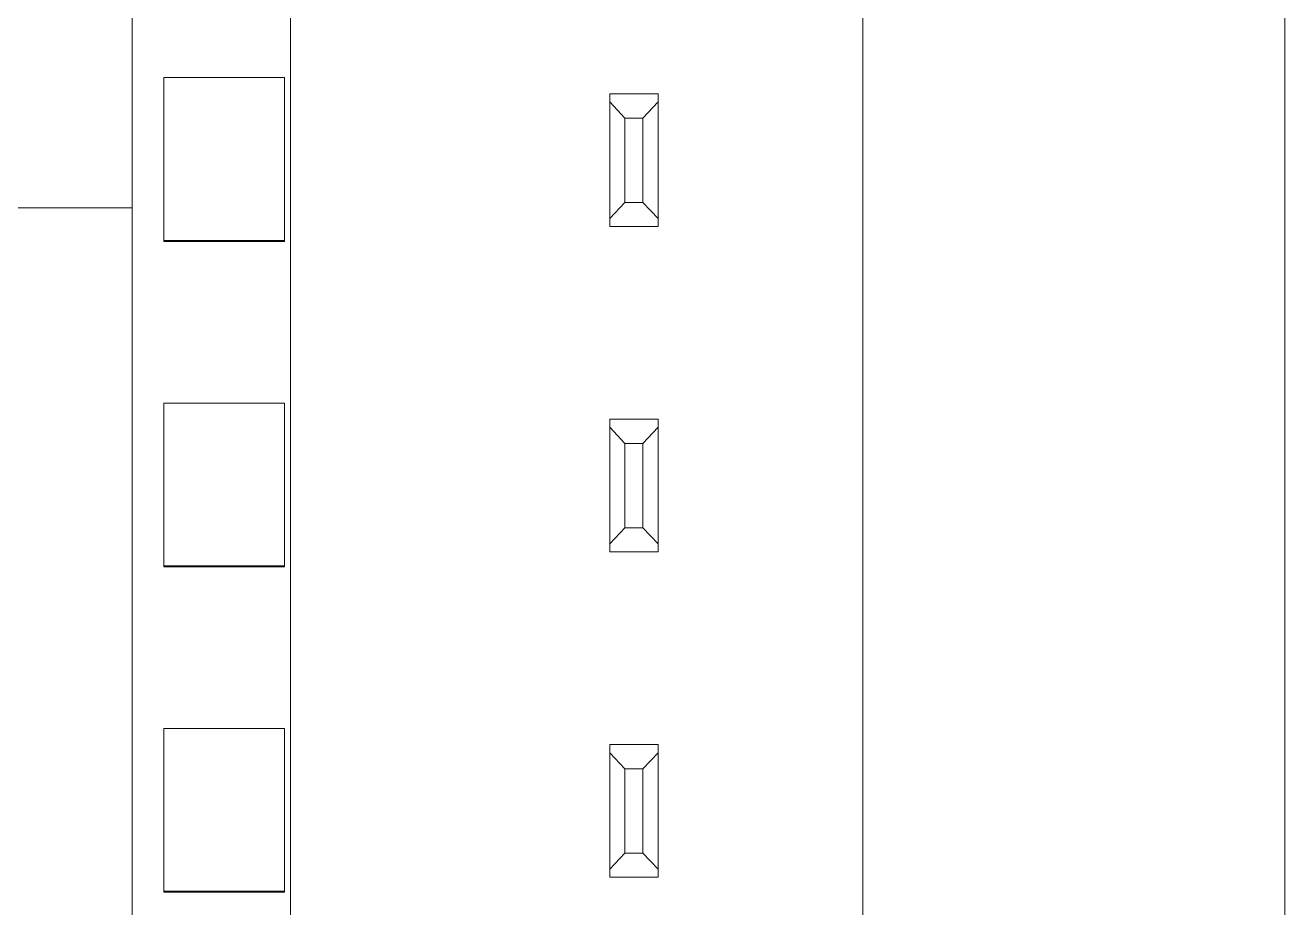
# Model space of a CAD drawing. Header units: millimetres. Extents: x 41350 to 54029, y 25852 to 34717.
# Drawn here: x 46912.42 to 46933.4, y 33489.59 to 33504.24 of the extents above; entities that cross this region are included whole.
import ezdxf

# ---------------------------------------------------------------- set-up
doc = ezdxf.new("R2010")
doc.units = ezdxf.units.MM
doc.set_wipeout_variables(frame=1)
doc.layers.add('! NO PLOT !', color=7, linetype='Continuous', true_color=0xff75dd, plot=False)
doc.layers.add('004-PI-DIN Šina', color=3, linetype='Continuous')
doc.layers.add('SI-ORMAR-Oprema', color=30, linetype='Continuous', lineweight=5)

# ---------------------------------------------------------------- blocks, each defined once
blk = doc.blocks.new('*U554')
at = {"layer": '004-PI-DIN Šina'}
for p, q in [((-187.553, 0.603), (-188.348, 2.75)), ((-186.777, 2.75), (-187.553, 0.603)), ((-187.405, 0.355), (-186.684, 2.349))]:
    blk.add_line(p, q, dxfattribs=at)
for points, knots in [([(-190.241, 2.678), (-190.371, 2.728), (-190.665, 2.794), (-191.094, 2.787), (-191.416, 2.585), (-191.565, 2.304), (-191.578, 1.942), (-191.321, 1.638), (-190.978, 1.494), (-190.669, 1.367), (-190.418, 1.156), (-190.412, 0.876), (-190.522, 0.669), (-190.729, 0.556), (-190.962, 0.542), (-191.227, 0.581), (-191.401, 0.632), (-191.498, 0.669)], [0, 0, 0, 0, 0.085446, 0.194849, 0.260015, 0.315567, 0.391521, 0.474159, 0.549113, 0.625551, 0.689456, 0.740358, 0.790082, 0.830747, 0.884399, 0.934967, 1, 1, 1, 1]), ([(-191.534, 0.428), (-191.493, 0.415), (-191.35, 0.373), (-191.111, 0.324), (-190.821, 0.315), (-190.51, 0.372), (-190.228, 0.57), (-190.104, 0.927), (-190.15, 1.292), (-190.421, 1.572), (-190.768, 1.725), (-191.133, 1.846), (-191.3, 2.16), (-191.208, 2.426), (-190.994, 2.548), (-190.762, 2.563), (-190.529, 2.524), (-190.378, 2.469), (-190.297, 2.429)], [0, 0, 0, 0, 0.026894, 0.094967, 0.154803, 0.211188, 0.294778, 0.35877, 0.443677, 0.514452, 0.595528, 0.686195, 0.750708, 0.797186, 0.850716, 0.897088, 0.943378, 1, 1, 1, 1]), ([(-188.469, 2.349), (-188.388, 2.095), (-188.316, 1.886), (-188.077, 1.266), (-187.901, 0.811), (-187.726, 0.355)], [0, 0, 0, 0, 0.264196, 0.264196, 1, 1, 1, 1]), ([(-185.021, 2.514), (-185.061, 2.377), (-185.111, 2.222), (-185.24, 1.84), (-185.315, 1.631), (-185.387, 1.422)], [0, 0, 0, 0, 0.450902, 0.450902, 1, 1, 1, 1]), ([(-184.661, 1.422), (-184.732, 1.632), (-184.803, 1.842), (-184.928, 2.213), (-184.978, 2.367), (-185.021, 2.514)], [0, 0, 0, 0, 0.565723, 0.565723, 1, 1, 1, 1]), ([(-203.804, -2.998), (-203.729, -2.901), (-203.559, -2.746), (-203.244, -2.632), (-202.89, -2.619), (-202.529, -2.729), (-202.151, -3.083), (-202.055, -3.635), (-202.172, -4.159), (-202.449, -4.483), (-202.801, -4.67), (-203.207, -4.709), (-203.659, -4.63), (-204.003, -4.322), (-204.165, -3.9), (-204.229, -3.338), (-204.159, -2.625), (-203.843, -1.91), (-203.331, -1.531), (-202.836, -1.408), (-202.528, -1.396), (-202.355, -1.412)], [0, 0, 0, 0, 0.038457, 0.07693, 0.106706, 0.154905, 0.197191, 0.271397, 0.327022, 0.370333, 0.407489, 0.456055, 0.502478, 0.55532, 0.599364, 0.64919, 0.741035, 0.834019, 0.897369, 0.94389, 1, 1, 1, 1]), ([(-197.415, -1.549), (-197.54, -1.505), (-197.819, -1.432), (-198.23, -1.388), (-198.628, -1.461), (-198.961, -1.653), (-199.163, -1.996), (-199.19, -2.385), (-199.065, -2.712), (-198.82, -2.925), (-198.531, -3.067), (-198.204, -3.213), (-197.9, -3.351), (-197.68, -3.569), (-197.645, -3.831), (-197.693, -4.086), (-197.881, -4.295), (-198.155, -4.391), (-198.458, -4.387), (-198.772, -4.331), (-198.983, -4.267), (-199.09, -4.226)], [0, 0, 0, 0, 0.06208, 0.137188, 0.193443, 0.251671, 0.313567, 0.374192, 0.43104, 0.472364, 0.524972, 0.583187, 0.642248, 0.683551, 0.722421, 0.762388, 0.803352, 0.84918, 0.895433, 0.945712, 1, 1, 1, 1]), ([(-191.209, -4.686), (-191.142, -4.689), (-190.982, -4.692), (-190.725, -4.681), (-190.411, -4.619), (-190.076, -4.468), (-189.748, -4.161), (-189.5, -3.701), (-189.366, -3.145), (-189.346, -2.579), (-189.421, -2.046), (-189.69, -1.608), (-190.127, -1.409), (-190.59, -1.389), (-191.077, -1.551), (-191.39, -1.936), (-191.478, -2.349), (-191.466, -2.733), (-191.328, -3.105), (-191.006, -3.381), (-190.635, -3.487), (-190.265, -3.457), (-189.97, -3.322), (-189.821, -3.179), (-189.759, -3.1)], [0, 0, 0, 0, 0.02202, 0.052867, 0.084544, 0.126969, 0.172052, 0.23019, 0.296694, 0.358978, 0.416096, 0.472559, 0.519343, 0.568383, 0.62311, 0.682503, 0.721629, 0.760344, 0.808551, 0.847289, 0.896008, 0.931447, 0.967915, 1, 1, 1, 1]), ([(-187.476, -1.426), (-187.661, -1.389), (-188.043, -1.406), (-188.55, -1.707), (-188.756, -2.267), (-188.82, -2.812), (-188.815, -3.329), (-188.757, -3.79), (-188.613, -4.238), (-188.316, -4.565), (-187.861, -4.705), (-187.383, -4.7), (-186.962, -4.438), (-186.687, -3.936), (-186.612, -3.374), (-186.615, -2.725), (-186.685, -2.26), (-186.835, -1.869), (-187.071, -1.561), (-187.338, -1.454), (-187.476, -1.426)], [0, 0, 0, 0, 0.0625, 0.125, 0.1875, 0.25, 0.3125, 0.359375, 0.40625, 0.46875, 0.5, 0.5625, 0.625, 0.65625, 0.75, 0.8125, 0.875, 0.90625, 0.953125, 1, 1, 1, 1]), ([(-202.372, -1.711), (-202.454, -1.705), (-202.517, -1.703), (-202.994, -1.703), (-203.316, -1.861), (-203.67, -2.389), (-203.763, -2.662), (-203.804, -2.998)], [0, 0, 0, 0, 0.058605, 0.058605, 0.623644, 0.623644, 1, 1, 1, 1]), ([(-199.138, -4.548), (-199.071, -4.57), (-198.908, -4.616), (-198.638, -4.673), (-198.321, -4.699), (-198, -4.673), (-197.709, -4.571), (-197.468, -4.39), (-197.303, -4.128), (-197.249, -3.798), (-197.304, -3.422), (-197.573, -3.08), (-197.935, -2.904), (-198.288, -2.756), (-198.602, -2.616), (-198.795, -2.329), (-198.777, -2.021), (-198.578, -1.796), (-198.297, -1.702), (-198, -1.713), (-197.728, -1.778), (-197.561, -1.846), (-197.49, -1.88)], [0, 0, 0, 0, 0.033122, 0.080767, 0.131657, 0.184078, 0.233155, 0.2765, 0.32529, 0.376532, 0.433169, 0.501495, 0.573763, 0.622505, 0.685302, 0.733602, 0.777069, 0.822217, 0.867773, 0.913842, 0.962546, 1, 1, 1, 1]), ([(-190.146, -1.755), (-190.232, -1.719), (-190.42, -1.689), (-190.701, -1.729), (-190.982, -1.928), (-191.097, -2.25), (-191.1, -2.623), (-190.988, -2.945), (-190.712, -3.147), (-190.429, -3.188), (-190.098, -3.136), (-189.802, -2.866), (-189.735, -2.484), (-189.769, -2.157), (-189.902, -1.902), (-190.059, -1.79), (-190.146, -1.755)], [0, 0, 0, 0, 0.0625, 0.125, 0.1875, 0.28125, 0.34375, 0.4375, 0.5, 0.5625, 0.625, 0.71875, 0.8125, 0.875, 0.9375, 1, 1, 1, 1]), ([(-187.146, -2.072), (-187.212, -1.945), (-187.387, -1.747), (-187.756, -1.687), (-188.119, -1.794), (-188.379, -2.204), (-188.435, -2.702), (-188.44, -3.268), (-188.409, -3.76), (-188.201, -4.239), (-187.787, -4.435), (-187.341, -4.336), (-187.079, -3.955), (-187.011, -3.539), (-186.986, -3.113), (-186.995, -2.724), (-187.039, -2.373), (-187.097, -2.167), (-187.146, -2.072)], [0, 0, 0, 0, 0.0625, 0.109375, 0.15625, 0.21875, 0.3125, 0.375, 0.46875, 0.53125, 0.59375, 0.65625, 0.71875, 0.78125, 0.84375, 0.90625, 0.953125, 1, 1, 1, 1]), ([(-194.029, -4.487), (-193.979, -4.512), (-193.83, -4.578), (-193.553, -4.664), (-193.211, -4.702), (-192.803, -4.665), (-192.447, -4.498), (-192.162, -4.19), (-192.01, -3.784), (-192.03, -3.287), (-192.306, -2.814), (-192.755, -2.618), (-193.193, -2.609), (-193.44, -2.651), (-193.57, -2.69)], [0, 0, 0, 0, 0.035563, 0.102622, 0.182409, 0.251199, 0.359766, 0.42115, 0.512328, 0.625812, 0.724909, 0.8416, 0.915891, 1, 1, 1, 1]), ([(-202.96, -2.943), (-203.05, -2.922), (-203.239, -2.913), (-203.559, -3.019), (-203.803, -3.333), (-203.826, -3.716), (-203.743, -4.137), (-203.419, -4.399), (-202.989, -4.409), (-202.622, -4.248), (-202.468, -3.882), (-202.46, -3.512), (-202.557, -3.179), (-202.782, -2.998), (-202.915, -2.953), (-202.96, -2.943)], [0, 0, 0, 0, 0.0625, 0.125, 0.21875, 0.3125, 0.375, 0.5, 0.5625, 0.65625, 0.75, 0.8125, 0.90625, 0.96875, 1, 1, 1, 1]), ([(-193.941, -3.082), (-193.851, -3.046), (-193.629, -2.973), (-193.277, -2.904), (-192.895, -2.907), (-192.557, -3.085), (-192.396, -3.418), (-192.403, -3.748), (-192.5, -4.036), (-192.681, -4.245), (-192.917, -4.366), (-193.198, -4.41), (-193.468, -4.373), (-193.709, -4.285), (-193.832, -4.224), (-193.894, -4.188)], [0, 0, 0, 0, 0.07374, 0.178311, 0.272524, 0.359332, 0.454094, 0.537174, 0.606125, 0.681992, 0.741393, 0.80464, 0.895539, 0.945774, 1, 1, 1, 1]), ([(-189.759, -3.1), (-189.8, -3.436), (-189.894, -3.709), (-190.248, -4.237), (-190.57, -4.395), (-191.052, -4.395), (-191.116, -4.393), (-191.191, -4.386)], [0, 0, 0, 0, 0.372393, 0.372393, 0.934052, 0.934052, 1, 1, 1, 1])]:
    blk.add_open_spline(points, degree=3, knots=knots, dxfattribs=at)
for points in [[(-189.633, 2.75), (-189.54, 2.75), (-189.448, 2.75), (-189.356, 2.75)], [(-189.633, 0.355), (-189.633, 1.153), (-189.633, 1.952), (-189.633, 2.75)], [(-189.356, 2.75), (-189.356, 1.952), (-189.356, 1.153), (-189.356, 0.355)], [(-188.733, 2.75), (-188.733, 1.952), (-188.733, 1.153), (-188.733, 0.355)], [(-188.348, 2.75), (-188.476, 2.75), (-188.605, 2.75), (-188.733, 2.75)], [(-186.407, 2.75), (-186.53, 2.75), (-186.654, 2.75), (-186.777, 2.75)], [(-186.407, 0.355), (-186.407, 1.153), (-186.407, 1.952), (-186.407, 2.75)], [(-186.045, 0.355), (-185.761, 1.153), (-185.477, 1.952), (-185.193, 2.75)], [(-185.193, 2.75), (-185.077, 2.75), (-184.96, 2.75), (-184.843, 2.75)], [(-184.843, 2.75), (-184.557, 1.952), (-184.271, 1.153), (-183.984, 0.355)], [(-184.13, 2.522), (-184.13, 2.598), (-184.13, 2.674), (-184.13, 2.75)], [(-184.13, 2.75), (-183.568, 2.75), (-183.006, 2.75), (-182.444, 2.75)], [(-182.444, 2.75), (-182.444, 2.674), (-182.444, 2.598), (-182.444, 2.522)], [(-190.297, 2.429), (-190.279, 2.512), (-190.26, 2.595), (-190.241, 2.678)], [(-183.43, 2.522), (-183.663, 2.522), (-183.897, 2.522), (-184.13, 2.522)], [(-183.43, 0.355), (-183.43, 1.077), (-183.43, 1.799), (-183.43, 2.522)], [(-182.444, 2.522), (-182.68, 2.522), (-182.916, 2.522), (-183.152, 2.522)], [(-183.152, 2.522), (-183.152, 1.799), (-183.152, 1.077), (-183.152, 0.355)], [(-188.469, 0.355), (-188.469, 1.02), (-188.469, 1.684), (-188.469, 2.349)], [(-186.684, 2.349), (-186.684, 1.684), (-186.684, 1.019), (-186.685, 0.355)], [(-185.387, 1.422), (-185.145, 1.422), (-184.903, 1.422), (-184.661, 1.422)], [(-185.47, 1.193), (-185.568, 0.914), (-185.667, 0.634), (-185.765, 0.355)], [(-184.578, 1.193), (-184.875, 1.193), (-185.173, 1.193), (-185.47, 1.193)], [(-184.283, 0.355), (-184.382, 0.634), (-184.48, 0.914), (-184.578, 1.193)], [(-191.498, 0.669), (-191.51, 0.589), (-191.522, 0.508), (-191.534, 0.428)], [(-189.356, 0.355), (-189.448, 0.355), (-189.54, 0.355), (-189.633, 0.355)], [(-188.733, 0.355), (-188.645, 0.355), (-188.557, 0.355), (-188.469, 0.355)], [(-187.726, 0.355), (-187.619, 0.355), (-187.512, 0.355), (-187.405, 0.355)], [(-186.685, 0.355), (-186.592, 0.355), (-186.499, 0.355), (-186.407, 0.355)], [(-185.765, 0.355), (-185.858, 0.355), (-185.952, 0.355), (-186.045, 0.355)], [(-183.984, 0.355), (-184.084, 0.355), (-184.184, 0.355), (-184.283, 0.355)], [(-183.152, 0.355), (-183.245, 0.355), (-183.338, 0.355), (-183.43, 0.355)], [(-202.355, -1.412), (-202.361, -1.512), (-202.367, -1.612), (-202.372, -1.711)], [(-201.445, -4.645), (-201.445, -3.581), (-201.445, -2.517), (-201.445, -1.453)], [(-201.445, -1.453), (-200.883, -1.453), (-200.321, -1.453), (-199.76, -1.453)], [(-199.76, -1.453), (-199.76, -1.554), (-199.76, -1.656), (-199.76, -1.757)], [(-196.746, -1.757), (-196.746, -1.656), (-196.746, -1.554), (-196.746, -1.453)], [(-196.746, -1.453), (-196.055, -1.453), (-195.364, -1.453), (-194.673, -1.453)], [(-194.673, -1.453), (-194.673, -1.554), (-194.673, -1.656), (-194.673, -1.757)], [(-193.894, -1.453), (-193.91, -1.996), (-193.926, -2.539), (-193.941, -3.082)], [(-192.17, -1.453), (-192.745, -1.453), (-193.319, -1.453), (-193.894, -1.453)], [(-192.17, -1.757), (-192.17, -1.656), (-192.17, -1.554), (-192.17, -1.453)], [(-184.445, -1.987), (-184.164, -1.809), (-183.884, -1.631), (-183.603, -1.453)], [(-183.603, -1.453), (-183.496, -1.453), (-183.389, -1.453), (-183.282, -1.453)], [(-183.282, -1.453), (-183.282, -2.517), (-183.282, -3.581), (-183.282, -4.645)], [(-197.49, -1.88), (-197.465, -1.77), (-197.44, -1.66), (-197.415, -1.549)], [(-201.075, -1.757), (-201.075, -2.129), (-201.075, -2.502), (-201.075, -2.874)], [(-199.76, -1.757), (-200.198, -1.757), (-200.637, -1.757), (-201.075, -1.757)], [(-195.052, -1.757), (-195.617, -1.757), (-196.181, -1.757), (-196.746, -1.757)], [(-196.465, -4.645), (-195.994, -3.683), (-195.523, -2.72), (-195.052, -1.757)], [(-194.673, -1.757), (-195.135, -2.72), (-195.597, -3.683), (-196.059, -4.645)], [(-193.57, -2.69), (-193.557, -2.379), (-193.544, -2.068), (-193.532, -1.757)], [(-193.532, -1.757), (-193.078, -1.757), (-192.624, -1.757), (-192.17, -1.757)], [(-183.639, -1.853), (-183.856, -1.992), (-184.073, -2.13), (-184.29, -2.268)], [(-183.639, -4.645), (-183.639, -3.715), (-183.639, -2.784), (-183.639, -1.853)], [(-184.29, -2.268), (-184.342, -2.174), (-184.393, -2.081), (-184.445, -1.987)], [(-201.075, -2.874), (-200.658, -2.874), (-200.242, -2.874), (-199.825, -2.874)], [(-199.825, -2.874), (-199.825, -2.976), (-199.825, -3.077), (-199.825, -3.178)], [(-201.075, -3.178), (-201.075, -3.566), (-201.075, -3.954), (-201.075, -4.341)], [(-199.825, -3.178), (-200.242, -3.178), (-200.658, -3.178), (-201.075, -3.178)], [(-186.2, -3.496), (-186.2, -3.402), (-186.2, -3.308), (-186.2, -3.215)], [(-186.2, -3.215), (-185.845, -3.215), (-185.49, -3.215), (-185.134, -3.215)], [(-185.134, -3.215), (-185.134, -3.308), (-185.134, -3.402), (-185.134, -3.496)], [(-185.134, -3.496), (-185.49, -3.496), (-185.845, -3.496), (-186.2, -3.496)], [(-193.894, -4.188), (-193.939, -4.288), (-193.984, -4.388), (-194.029, -4.487)], [(-201.075, -4.341), (-200.614, -4.341), (-200.153, -4.341), (-199.692, -4.341)], [(-199.692, -4.341), (-199.692, -4.443), (-199.692, -4.544), (-199.692, -4.645)], [(-199.09, -4.226), (-199.106, -4.334), (-199.122, -4.441), (-199.138, -4.548)], [(-191.191, -4.386), (-191.197, -4.486), (-191.203, -4.586), (-191.209, -4.686)], [(-199.692, -4.645), (-200.276, -4.645), (-200.86, -4.645), (-201.445, -4.645)], [(-196.059, -4.645), (-196.194, -4.645), (-196.33, -4.645), (-196.465, -4.645)], [(-183.282, -4.645), (-183.401, -4.645), (-183.52, -4.645), (-183.639, -4.645)]]:
    blk.add_open_spline(points, degree=3, dxfattribs=at)
blk = doc.blocks.new('6ES7521-1BL00-0AB0')
blk.add_wipeout([(-17.4, 69.029), (17.4, 69.029), (17.4, -77.971), (-17.4, -77.971)]).dxf.layer = 'SI-ORMAR-Oprema'
blk.add_wipeout([(-17.4, 69.029), (17.4, 69.029), (17.4, -77.971), (-17.4, -77.971)]).dxf.layer = 'SI-ORMAR-Oprema'
at = {"layer": 'SI-ORMAR-Oprema'}
for p, q in [((-17.4, 56.709), (-17.4, -56.709)), ((-13, 54.429), (-13, -54.387)), ((-3.5, -51.671), (-3.5, 49.229)), ((3.5, 49.229), (3.5, -51.671)), ((-15.1, 1.797), (-15.1, 4.499)), ((-13.1, 4.499), (-15.1, 4.499)), ((-13.1, 1.797), (-13.1, 4.499)), ((-7.7, 4.229), (-6.9, 4.229)), ((-7.7, 4.095), (-7.7, 4.229)), ((-6.9, 4.229), (-6.9, 4.095)), ((-7.45, 3.829), (-7.7, 4.095)), ((-7.7, 2.162), (-7.7, 4.095)), ((-6.9, 4.095), (-7.15, 3.829)), ((-6.9, 4.095), (-6.9, 2.162)), ((-7.15, 3.829), (-7.45, 3.829)), ((-7.45, 3.829), (-7.45, 2.429)), ((-7.15, 2.429), (-7.15, 3.829)), ((-7.7, 2.162), (-7.45, 2.429)), ((-7.45, 2.429), (-7.15, 2.429)), ((-7.15, 2.429), (-6.9, 2.162)), ((-7.7, 2.029), (-7.7, 2.162)), ((-6.9, 2.162), (-6.9, 2.029)), ((-6.9, 2.029), (-7.7, 2.029)), ((-15.1, 1.778), (-15.1, 1.797)), ((-13.1, 1.797), (-15.1, 1.797)), ((-13.1, 1.778), (-15.1, 1.778)), ((-13.1, 1.778), (-13.1, 1.797)), ((-15.1, -3.604), (-15.1, -0.902)), ((-13.1, -0.902), (-15.1, -0.902)), ((-13.1, -3.604), (-13.1, -0.902)), ((-7.7, -1.171), (-6.9, -1.171)), ((-7.7, -1.305), (-7.7, -1.171)), ((-6.9, -1.171), (-6.9, -1.305)), ((-7.45, -1.571), (-7.7, -1.305)), ((-7.7, -3.238), (-7.7, -1.305)), ((-6.9, -1.305), (-7.15, -1.571)), ((-6.9, -1.305), (-6.9, -3.238)), ((-7.15, -1.571), (-7.45, -1.571)), ((-7.45, -1.571), (-7.45, -2.971)), ((-7.15, -2.971), (-7.15, -1.571)), ((-16.715, -2.164), (-16.715, -2.17)), ((-15.691, -2.212), (-15.691, -2.206)), ((-7.7, -3.238), (-7.45, -2.971)), ((-7.45, -2.971), (-7.15, -2.971)), ((-7.15, -2.971), (-6.9, -3.238)), ((-7.7, -3.371), (-7.7, -3.238)), ((-6.9, -3.238), (-6.9, -3.371)), ((-6.9, -3.371), (-7.7, -3.371)), ((-15.1, -3.622), (-15.1, -3.604)), ((-13.1, -3.604), (-15.1, -3.604)), ((-13.1, -3.622), (-15.1, -3.622)), ((-13.1, -3.622), (-13.1, -3.604)), ((-15.1, -9.006), (-15.1, -6.304)), ((-13.1, -6.304), (-15.1, -6.304)), ((-13.1, -9.006), (-13.1, -6.304)), ((-15.939, -6.606), (-16.114, -6.606)), ((-15.939, -8.594), (-15.939, -6.606)), ((-7.7, -6.571), (-6.9, -6.571)), ((-7.7, -6.705), (-7.7, -6.571)), ((-7.7, -8.638), (-7.7, -6.705)), ((-7.45, -6.971), (-7.7, -6.705)), ((-6.9, -6.705), (-7.15, -6.971)), ((-6.9, -6.571), (-6.9, -6.705)), ((-6.9, -6.705), (-6.9, -8.638)), ((-16.078, -6.777), (-16.078, -8.594)), ((-16.45, -6.951), (-16.45, -6.957)), ((-16.441, -7.099), (-16.441, -7.105)), ((-7.15, -6.971), (-7.45, -6.971)), ((-7.45, -6.971), (-7.45, -8.371)), ((-7.15, -8.371), (-7.15, -6.971)), ((-7.7, -8.638), (-7.45, -8.371)), ((-7.45, -8.371), (-7.15, -8.371)), ((-7.15, -8.371), (-6.9, -8.638)), ((-16.078, -8.594), (-15.939, -8.594)), ((-7.7, -8.771), (-7.7, -8.638)), ((-6.9, -8.771), (-7.7, -8.771)), ((-6.9, -8.638), (-6.9, -8.771)), ((-15.1, -9.022), (-15.1, -9.006)), ((-13.1, -9.006), (-15.1, -9.006)), ((-13.1, -9.022), (-15.1, -9.022)), ((-13.1, -9.022), (-13.1, -9.006))]:
    blk.add_line(p, q, dxfattribs=at)
for points, knots in [([(-16.374, -1.192), (-16.348, -1.183), (-16.322, -1.176), (-16.27, -1.166), (-16.243, -1.164), (-16.188, -1.163), (-16.162, -1.165), (-16.108, -1.172), (-16.082, -1.177), (-16.043, -1.189), (-16.03, -1.193), (-16.005, -1.203), (-15.98, -1.213), (-15.956, -1.226), (-15.939, -1.236), (-15.933, -1.24), (-15.922, -1.247), (-15.917, -1.251), (-15.89, -1.272), (-15.87, -1.29), (-15.844, -1.321), (-15.836, -1.331), (-15.82, -1.353), (-15.812, -1.364), (-15.791, -1.399), (-15.779, -1.423), (-15.758, -1.472), (-15.749, -1.497), (-15.737, -1.536), (-15.733, -1.549), (-15.727, -1.575), (-15.718, -1.614), (-15.703, -1.705), (-15.698, -1.784), (-15.693, -1.89), (-15.692, -1.943), (-15.691, -2.049), (-15.691, -2.102), (-15.691, -2.208), (-15.691, -2.314), (-15.692, -2.42), (-15.696, -2.526), (-15.698, -2.579), (-15.709, -2.684), (-15.718, -2.737), (-15.735, -2.802), (-15.738, -2.815), (-15.747, -2.841), (-15.751, -2.853), (-15.765, -2.891), (-15.776, -2.916), (-15.794, -2.952), (-15.801, -2.964), (-15.815, -2.987), (-15.822, -2.998), (-15.845, -3.031), (-15.863, -3.052), (-15.892, -3.08), (-15.902, -3.088), (-15.918, -3.101), (-15.923, -3.105), (-15.935, -3.113), (-15.94, -3.116), (-15.969, -3.134), (-15.993, -3.146), (-16.031, -3.16), (-16.044, -3.165), (-16.07, -3.172), (-16.084, -3.175), (-16.123, -3.183), (-16.15, -3.186), (-16.19, -3.187), (-16.204, -3.187), (-16.231, -3.186), (-16.245, -3.185), (-16.285, -3.181), (-16.312, -3.176), (-16.351, -3.166), (-16.363, -3.162), (-16.389, -3.153), (-16.402, -3.147), (-16.439, -3.13), (-16.462, -3.117), (-16.495, -3.093), (-16.505, -3.084), (-16.526, -3.066), (-16.535, -3.057), (-16.563, -3.027), (-16.579, -3.005), (-16.601, -2.971), (-16.608, -2.959), (-16.621, -2.935), (-16.627, -2.923), (-16.643, -2.887), (-16.653, -2.861), (-16.665, -2.823), (-16.669, -2.81), (-16.675, -2.784), (-16.678, -2.77), (-16.687, -2.731), (-16.691, -2.704), (-16.709, -2.571), (-16.712, -2.464), (-16.714, -2.304), (-16.715, -2.25), (-16.715, -2.143), (-16.715, -2.09), (-16.713, -1.982), (-16.712, -1.929), (-16.707, -1.822), (-16.704, -1.769), (-16.693, -1.663), (-16.686, -1.61), (-16.668, -1.532), (-16.661, -1.506), (-16.647, -1.467), (-16.642, -1.454), (-16.631, -1.429), (-16.625, -1.417), (-16.605, -1.381), (-16.59, -1.358), (-16.564, -1.326), (-16.554, -1.315), (-16.535, -1.295), (-16.525, -1.286), (-16.494, -1.259), (-16.472, -1.243), (-16.437, -1.221), (-16.424, -1.215), (-16.406, -1.206), (-16.396, -1.201), (-16.385, -1.197), (-16.38, -1.195), (-16.377, -1.193), (-16.375, -1.193), (-16.374, -1.192)], [0, 0, 0, 0, 0.015625, 0.015625, 0.03125, 0.03125, 0.046875, 0.046875, 0.0625, 0.0625, 0.070313, 0.070313, 0.078125, 0.085938, 0.085938, 0.089844, 0.089844, 0.09375, 0.09375, 0.109375, 0.109375, 0.117188, 0.117188, 0.125, 0.125, 0.140625, 0.140625, 0.15625, 0.15625, 0.164063, 0.164063, 0.171875, 0.1875, 0.21875, 0.21875, 0.25, 0.25, 0.28125, 0.28125, 0.3125, 0.34375, 0.34375, 0.375, 0.375, 0.40625, 0.40625, 0.414063, 0.414063, 0.421875, 0.421875, 0.4375, 0.4375, 0.445313, 0.445313, 0.453125, 0.453125, 0.46875, 0.46875, 0.476563, 0.476563, 0.480469, 0.480469, 0.484375, 0.484375, 0.5, 0.5, 0.507813, 0.507813, 0.515625, 0.515625, 0.53125, 0.53125, 0.539063, 0.539063, 0.546875, 0.546875, 0.5625, 0.5625, 0.570313, 0.570313, 0.578125, 0.578125, 0.59375, 0.59375, 0.601563, 0.601563, 0.609375, 0.609375, 0.625, 0.625, 0.632813, 0.632813, 0.640625, 0.640625, 0.65625, 0.65625, 0.664063, 0.664063, 0.671875, 0.671875, 0.6875, 0.6875, 0.75, 0.75, 0.78125, 0.78125, 0.8125, 0.8125, 0.84375, 0.84375, 0.875, 0.875, 0.90625, 0.90625, 0.921875, 0.921875, 0.929688, 0.929688, 0.9375, 0.9375, 0.953125, 0.953125, 0.960938, 0.960938, 0.96875, 0.96875, 0.984375, 0.984375, 0.992188, 0.992188, 0.996094, 0.998047, 0.999023, 0.999023, 1, 1, 1, 1]), ([(-16.031, -1.345), (-16.011, -1.356), (-15.993, -1.37), (-15.961, -1.401), (-15.947, -1.419), (-15.922, -1.456), (-15.911, -1.475), (-15.892, -1.515), (-15.883, -1.536), (-15.862, -1.6), (-15.853, -1.644), (-15.845, -1.71), (-15.843, -1.732), (-15.839, -1.777), (-15.838, -1.799), (-15.833, -1.911), (-15.83, -2), (-15.829, -2.179), (-15.83, -2.268), (-15.831, -2.402), (-15.832, -2.469), (-15.836, -2.536), (-15.839, -2.581), (-15.842, -2.603), (-15.85, -2.67), (-15.858, -2.713), (-15.875, -2.778), (-15.881, -2.799), (-15.892, -2.831), (-15.896, -2.842), (-15.905, -2.862), (-15.915, -2.882), (-15.926, -2.902), (-15.938, -2.921), (-15.945, -2.93), (-15.966, -2.956), (-15.981, -2.972), (-16.009, -2.992), (-16.018, -2.998), (-16.038, -3.009), (-16.048, -3.014), (-16.069, -3.023), (-16.079, -3.027), (-16.101, -3.033), (-16.112, -3.036), (-16.145, -3.043), (-16.167, -3.045), (-16.2, -3.046), (-16.212, -3.046), (-16.234, -3.045), (-16.245, -3.044), (-16.278, -3.04), (-16.3, -3.035), (-16.332, -3.025), (-16.343, -3.021), (-16.364, -3.011), (-16.384, -3.001), (-16.402, -2.989), (-16.415, -2.978), (-16.42, -2.974), (-16.428, -2.967), (-16.432, -2.963), (-16.444, -2.951), (-16.451, -2.942), (-16.464, -2.924), (-16.47, -2.915), (-16.488, -2.886), (-16.497, -2.865), (-16.514, -2.824), (-16.521, -2.803), (-16.53, -2.771), (-16.533, -2.76), (-16.538, -2.738), (-16.546, -2.705), (-16.551, -2.673), (-16.56, -2.607), (-16.564, -2.563), (-16.572, -2.431), (-16.573, -2.343), (-16.573, -2.211), (-16.573, -2.167), (-16.572, -2.079), (-16.572, -1.946), (-16.567, -1.814), (-16.557, -1.704), (-16.554, -1.682), (-16.547, -1.639), (-16.543, -1.617), (-16.536, -1.585), (-16.533, -1.574), (-16.526, -1.553), (-16.523, -1.542), (-16.511, -1.511), (-16.502, -1.492), (-16.486, -1.463), (-16.48, -1.454), (-16.467, -1.436), (-16.461, -1.427), (-16.44, -1.401), (-16.424, -1.385), (-16.399, -1.364), (-16.39, -1.357), (-16.371, -1.345), (-16.362, -1.34), (-16.332, -1.326), (-16.311, -1.319), (-16.268, -1.31), (-16.246, -1.308), (-16.202, -1.306), (-16.18, -1.307), (-16.136, -1.312), (-16.114, -1.316), (-16.082, -1.324), (-16.071, -1.327), (-16.056, -1.333), (-16.051, -1.335), (-16.043, -1.339), (-16.041, -1.34), (-16.036, -1.342), (-16.033, -1.344), (-16.031, -1.345)], [0, 0, 0, 0, 0.015625, 0.015625, 0.03125, 0.03125, 0.046875, 0.046875, 0.0625, 0.0625, 0.09375, 0.09375, 0.109375, 0.109375, 0.125, 0.125, 0.1875, 0.1875, 0.25, 0.25, 0.28125, 0.296875, 0.296875, 0.3125, 0.3125, 0.34375, 0.34375, 0.359375, 0.359375, 0.367188, 0.367188, 0.375, 0.382813, 0.382813, 0.390625, 0.390625, 0.40625, 0.40625, 0.414063, 0.414063, 0.421875, 0.421875, 0.429688, 0.429688, 0.4375, 0.4375, 0.453125, 0.453125, 0.460938, 0.460938, 0.46875, 0.46875, 0.484375, 0.484375, 0.492188, 0.492188, 0.5, 0.507813, 0.507813, 0.511719, 0.511719, 0.515625, 0.515625, 0.523438, 0.523438, 0.53125, 0.53125, 0.546875, 0.546875, 0.5625, 0.5625, 0.570313, 0.570313, 0.578125, 0.59375, 0.59375, 0.625, 0.625, 0.6875, 0.6875, 0.71875, 0.71875, 0.75, 0.8125, 0.8125, 0.828125, 0.828125, 0.84375, 0.84375, 0.851563, 0.851563, 0.859375, 0.859375, 0.875, 0.875, 0.882813, 0.882813, 0.890625, 0.890625, 0.90625, 0.90625, 0.914063, 0.914063, 0.921875, 0.921875, 0.9375, 0.9375, 0.953125, 0.953125, 0.96875, 0.96875, 0.984375, 0.984375, 0.992187, 0.992187, 0.996094, 0.996094, 0.998047, 0.998047, 1, 1, 1, 1]), ([(-16.031, -1.351), (-16.051, -1.34), (-16.072, -1.333), (-16.104, -1.324), (-16.115, -1.322), (-16.137, -1.318), (-16.148, -1.317), (-16.181, -1.314), (-16.204, -1.313), (-16.248, -1.314), (-16.27, -1.316), (-16.303, -1.324), (-16.314, -1.327), (-16.335, -1.334), (-16.346, -1.338), (-16.366, -1.348), (-16.375, -1.354), (-16.394, -1.367), (-16.403, -1.373), (-16.42, -1.388), (-16.428, -1.396), (-16.444, -1.412), (-16.451, -1.421), (-16.472, -1.447), (-16.484, -1.466), (-16.5, -1.496), (-16.505, -1.506), (-16.514, -1.526), (-16.518, -1.537), (-16.53, -1.568), (-16.536, -1.59), (-16.55, -1.655), (-16.556, -1.699), (-16.564, -1.788), (-16.567, -1.832), (-16.57, -1.921), (-16.571, -1.966), (-16.572, -2.055), (-16.573, -2.099), (-16.573, -2.182), (-16.573, -2.221), (-16.573, -2.259)], [0, 0, 0, 0, 0.050692, 0.050692, 0.076038, 0.076038, 0.101384, 0.101384, 0.152076, 0.152076, 0.202768, 0.202768, 0.228114, 0.228114, 0.25346, 0.25346, 0.278806, 0.278806, 0.304152, 0.304152, 0.329498, 0.329498, 0.354844, 0.354844, 0.405536, 0.405536, 0.430882, 0.430882, 0.456228, 0.456228, 0.506919, 0.506919, 0.608303, 0.608303, 0.709687, 0.709687, 0.811071, 0.811071, 0.912455, 0.912455, 1, 1, 1, 1]), ([(-15.829, -2.163), (-15.829, -2.138), (-15.829, -2.112), (-15.83, -1.998), (-15.833, -1.909), (-15.84, -1.777), (-15.842, -1.733), (-15.854, -1.646), (-15.863, -1.603), (-15.88, -1.551), (-15.884, -1.541), (-15.893, -1.52), (-15.897, -1.51), (-15.912, -1.48), (-15.922, -1.461), (-15.941, -1.433), (-15.948, -1.424), (-15.962, -1.407), (-15.977, -1.391), (-15.994, -1.376), (-16.007, -1.366), (-16.012, -1.363), (-16.021, -1.357), (-16.026, -1.354), (-16.031, -1.351)], [0, 0, 0, 0, 0.088977, 0.088977, 0.392651, 0.392651, 0.544488, 0.544488, 0.696326, 0.696326, 0.734285, 0.734285, 0.772244, 0.772244, 0.848163, 0.848163, 0.886122, 0.886122, 0.924081, 0.962041, 0.962041, 0.98102, 0.98102, 1, 1, 1, 1]), ([(-16.715, -2.17), (-16.715, -2.234), (-16.714, -2.297), (-16.713, -2.415), (-16.712, -2.469), (-16.708, -2.549), (-16.706, -2.576), (-16.701, -2.63), (-16.698, -2.656), (-16.688, -2.737), (-16.677, -2.789), (-16.657, -2.854), (-16.653, -2.867), (-16.643, -2.892), (-16.638, -2.904), (-16.622, -2.941), (-16.609, -2.964), (-16.587, -2.998), (-16.58, -3.009), (-16.563, -3.031), (-16.555, -3.041), (-16.528, -3.071), (-16.508, -3.09), (-16.475, -3.113), (-16.464, -3.121), (-16.441, -3.135), (-16.429, -3.141), (-16.392, -3.158), (-16.367, -3.167), (-16.327, -3.178), (-16.314, -3.181), (-16.288, -3.186), (-16.274, -3.188), (-16.234, -3.193), (-16.207, -3.194), (-16.166, -3.193), (-16.153, -3.192), (-16.126, -3.189), (-16.113, -3.187), (-16.073, -3.179), (-16.048, -3.172), (-16.01, -3.158), (-15.997, -3.153), (-15.972, -3.141), (-15.961, -3.135), (-15.926, -3.114), (-15.904, -3.098), (-15.865, -3.06), (-15.847, -3.04), (-15.824, -3.007), (-15.816, -2.996), (-15.802, -2.972), (-15.795, -2.961), (-15.777, -2.925), (-15.766, -2.9), (-15.747, -2.85), (-15.739, -2.824), (-15.725, -2.772), (-15.719, -2.746), (-15.71, -2.693), (-15.699, -2.613), (-15.696, -2.533), (-15.692, -2.426), (-15.691, -2.337), (-15.691, -2.248), (-15.691, -2.211)], [0, 0, 0, 0, 0.074801, 0.074801, 0.137845, 0.137845, 0.169367, 0.169367, 0.200889, 0.200889, 0.263933, 0.263933, 0.279694, 0.279694, 0.295455, 0.295455, 0.326976, 0.326976, 0.342737, 0.342737, 0.358498, 0.358498, 0.39002, 0.39002, 0.405781, 0.405781, 0.421542, 0.421542, 0.453064, 0.453064, 0.468825, 0.468825, 0.484586, 0.484586, 0.516108, 0.516108, 0.531869, 0.531869, 0.54763, 0.54763, 0.579151, 0.579151, 0.594912, 0.594912, 0.610673, 0.610673, 0.642195, 0.642195, 0.673717, 0.673717, 0.689478, 0.689478, 0.705239, 0.705239, 0.736761, 0.736761, 0.768283, 0.768283, 0.799805, 0.799805, 0.831326, 0.89437, 0.89437, 0.957414, 1, 1, 1, 1]), ([(-16.114, -6.606), (-16.14, -6.636), (-16.167, -6.665), (-16.222, -6.725), (-16.249, -6.754), (-16.29, -6.798), (-16.304, -6.813), (-16.332, -6.842), (-16.346, -6.856), (-16.375, -6.884), (-16.389, -6.898), (-16.419, -6.925), (-16.434, -6.938), (-16.45, -6.951)], [0, 0, 0, 0, 0.25, 0.25, 0.5, 0.5, 0.625, 0.625, 0.75, 0.75, 0.875, 0.875, 1, 1, 1, 1]), ([(-16.441, -7.099), (-16.436, -7.099), (-16.431, -7.098), (-16.421, -7.096), (-16.416, -7.094), (-16.406, -7.091), (-16.401, -7.089), (-16.393, -7.083), (-16.388, -7.081), (-16.376, -7.072), (-16.367, -7.066), (-16.351, -7.053), (-16.344, -7.046), (-16.321, -7.026), (-16.306, -7.012), (-16.276, -6.984), (-16.262, -6.969), (-16.218, -6.926), (-16.19, -6.896), (-16.134, -6.837), (-16.106, -6.807), (-16.078, -6.777)], [0, 0, 0, 0, 0.03125, 0.03125, 0.0625, 0.0625, 0.09375, 0.09375, 0.125, 0.125, 0.1875, 0.1875, 0.25, 0.25, 0.375, 0.375, 0.5, 0.5, 0.75, 0.75, 1, 1, 1, 1]), ([(-16.078, -6.783), (-16.106, -6.813), (-16.134, -6.843), (-16.19, -6.903), (-16.218, -6.932), (-16.262, -6.976), (-16.276, -6.99), (-16.306, -7.018), (-16.321, -7.032), (-16.344, -7.052), (-16.352, -7.059), (-16.368, -7.072), (-16.376, -7.078), (-16.388, -7.087), (-16.393, -7.09), (-16.401, -7.095), (-16.406, -7.097), (-16.416, -7.101), (-16.421, -7.102), (-16.431, -7.104), (-16.436, -7.105), (-16.441, -7.105)], [0, 0, 0, 0, 0.25, 0.25, 0.5, 0.5, 0.625, 0.625, 0.75, 0.75, 0.8125, 0.8125, 0.875, 0.875, 0.90625, 0.90625, 0.9375, 0.9375, 0.96875, 0.96875, 1, 1, 1, 1])]:
    blk.add_open_spline(points, degree=3, knots=knots, dxfattribs=at)
for points, weights in [([(-16.45, -6.951), (-16.445, -7.025), (-16.441, -7.099)], [0.499999983833, 0.500000016167, 0.499999983833]), ([(-16.441, -7.105), (-16.445, -7.031), (-16.45, -6.957)], [0.499999983692, 0.500000016308, 0.499999983692])]:
    blk.add_rational_spline(points, weights, degree=2, dxfattribs=at)
blk = doc.blocks.new('6ES7513-1AM03-0AB0')
blk.add_wipeout([(-17.4, 66.85), (17.4, 66.85), (17.4, -80.15), (-17.4, -80.15)]).dxf.layer = 'SI-ORMAR-Oprema'
at = {"layer": 'SI-ORMAR-Oprema', "linetype": 'Continuous'}
for p, q in [((17.4, 0), (17.4, 56.125)), ((17.4, 0), (-17.4, 0)), ((17.4, -65.15), (17.4, 0))]:
    blk.add_line(p, q, dxfattribs=at)

msp = doc.modelspace()

# ---------------------------------------------------------------- block references
at = {"layer": '! NO PLOT !'}
msp.add_blockref('*U554', (47115.697, 33496.678), dxfattribs=at)

# ---------------------------------------------------------------- next in the draw order: block references
msp.add_blockref('6ES7521-1BL00-0AB0', (46929.82, 33498.868), dxfattribs=at)

# ---------------------------------------------------------------- next in the draw order: block references
msp.add_blockref('6ES7513-1AM03-0AB0', (46896.795, 33501.208), dxfattribs=at)

doc.saveas('drawing.dxf')
